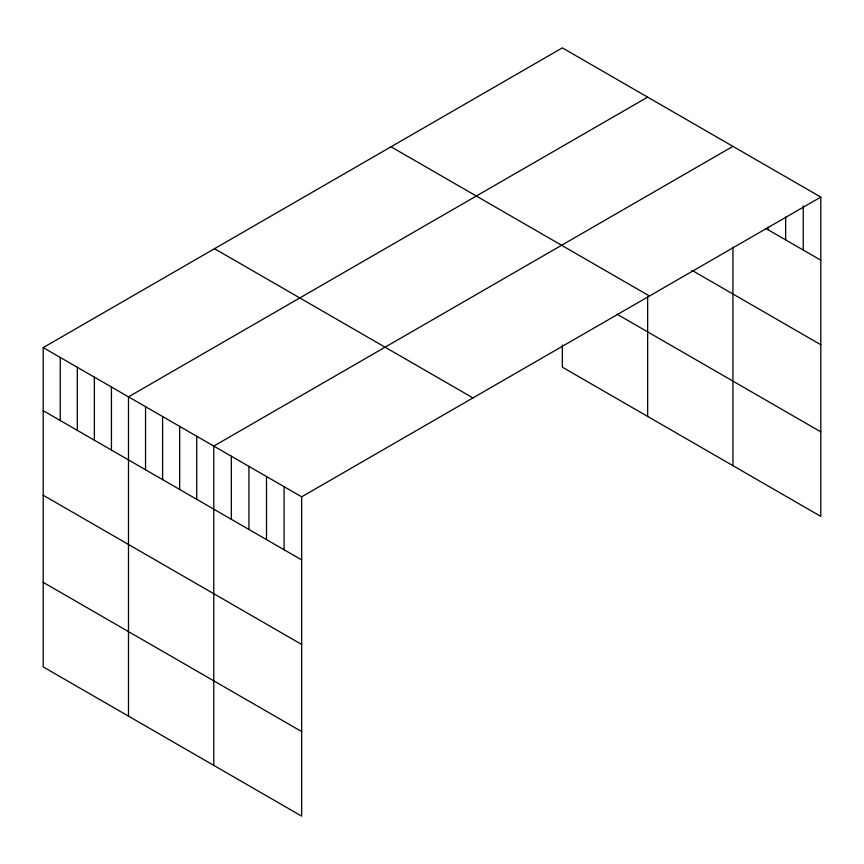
<?xml version="1.0" encoding="UTF-8"?>
<svg xmlns="http://www.w3.org/2000/svg" width="864" height="864" viewBox="0 0 864 864"><rect width="100%" height="100%" fill="white"/><g stroke="black" fill="none" stroke-linecap="round" stroke-linejoin="round"><path stroke-width="1.3" d="M820.8 197.1L301.655 496.822L301.655 816.124L43.2 666.9L43.2 347.609L562.345 47.876L820.8 197.1L820.8 516.391L562.345 367.178L562.345 345.06M647.644 97.124L128.488 396.846L128.488 716.148M732.931 146.362L213.775 446.094L213.775 765.385M765.882 228.463L820.8 260.172M691.988 270.356L820.8 344.725M391.036 146.794L649.48 296.006M616.939 314.14L820.8 431.838M214.52 248.702L472.964 397.915M43.2 347.609L301.655 496.822M43.2 410.681L301.655 559.904M43.2 495.234L301.655 644.447M43.2 582.358L301.655 731.57M803.228 205.74L803.228 250.02M785.646 217.058L785.646 239.879M768.074 227.048L768.074 229.727M732.931 247.158L732.931 465.653M647.644 297.022L647.644 416.416M284.072 486.68L284.072 549.752M266.501 476.528L266.501 539.611M248.929 466.387L248.929 529.459M231.347 456.235L231.347 519.318M196.722 436.244L196.722 499.316M179.658 426.395L179.658 489.467M162.605 416.545L162.605 479.617M145.541 406.696L145.541 469.778M111.434 387.007L111.434 450.079M94.37 377.158L94.37 440.23M77.317 367.308L77.317 430.38M60.253 357.458L60.253 420.53"/></g></svg>
